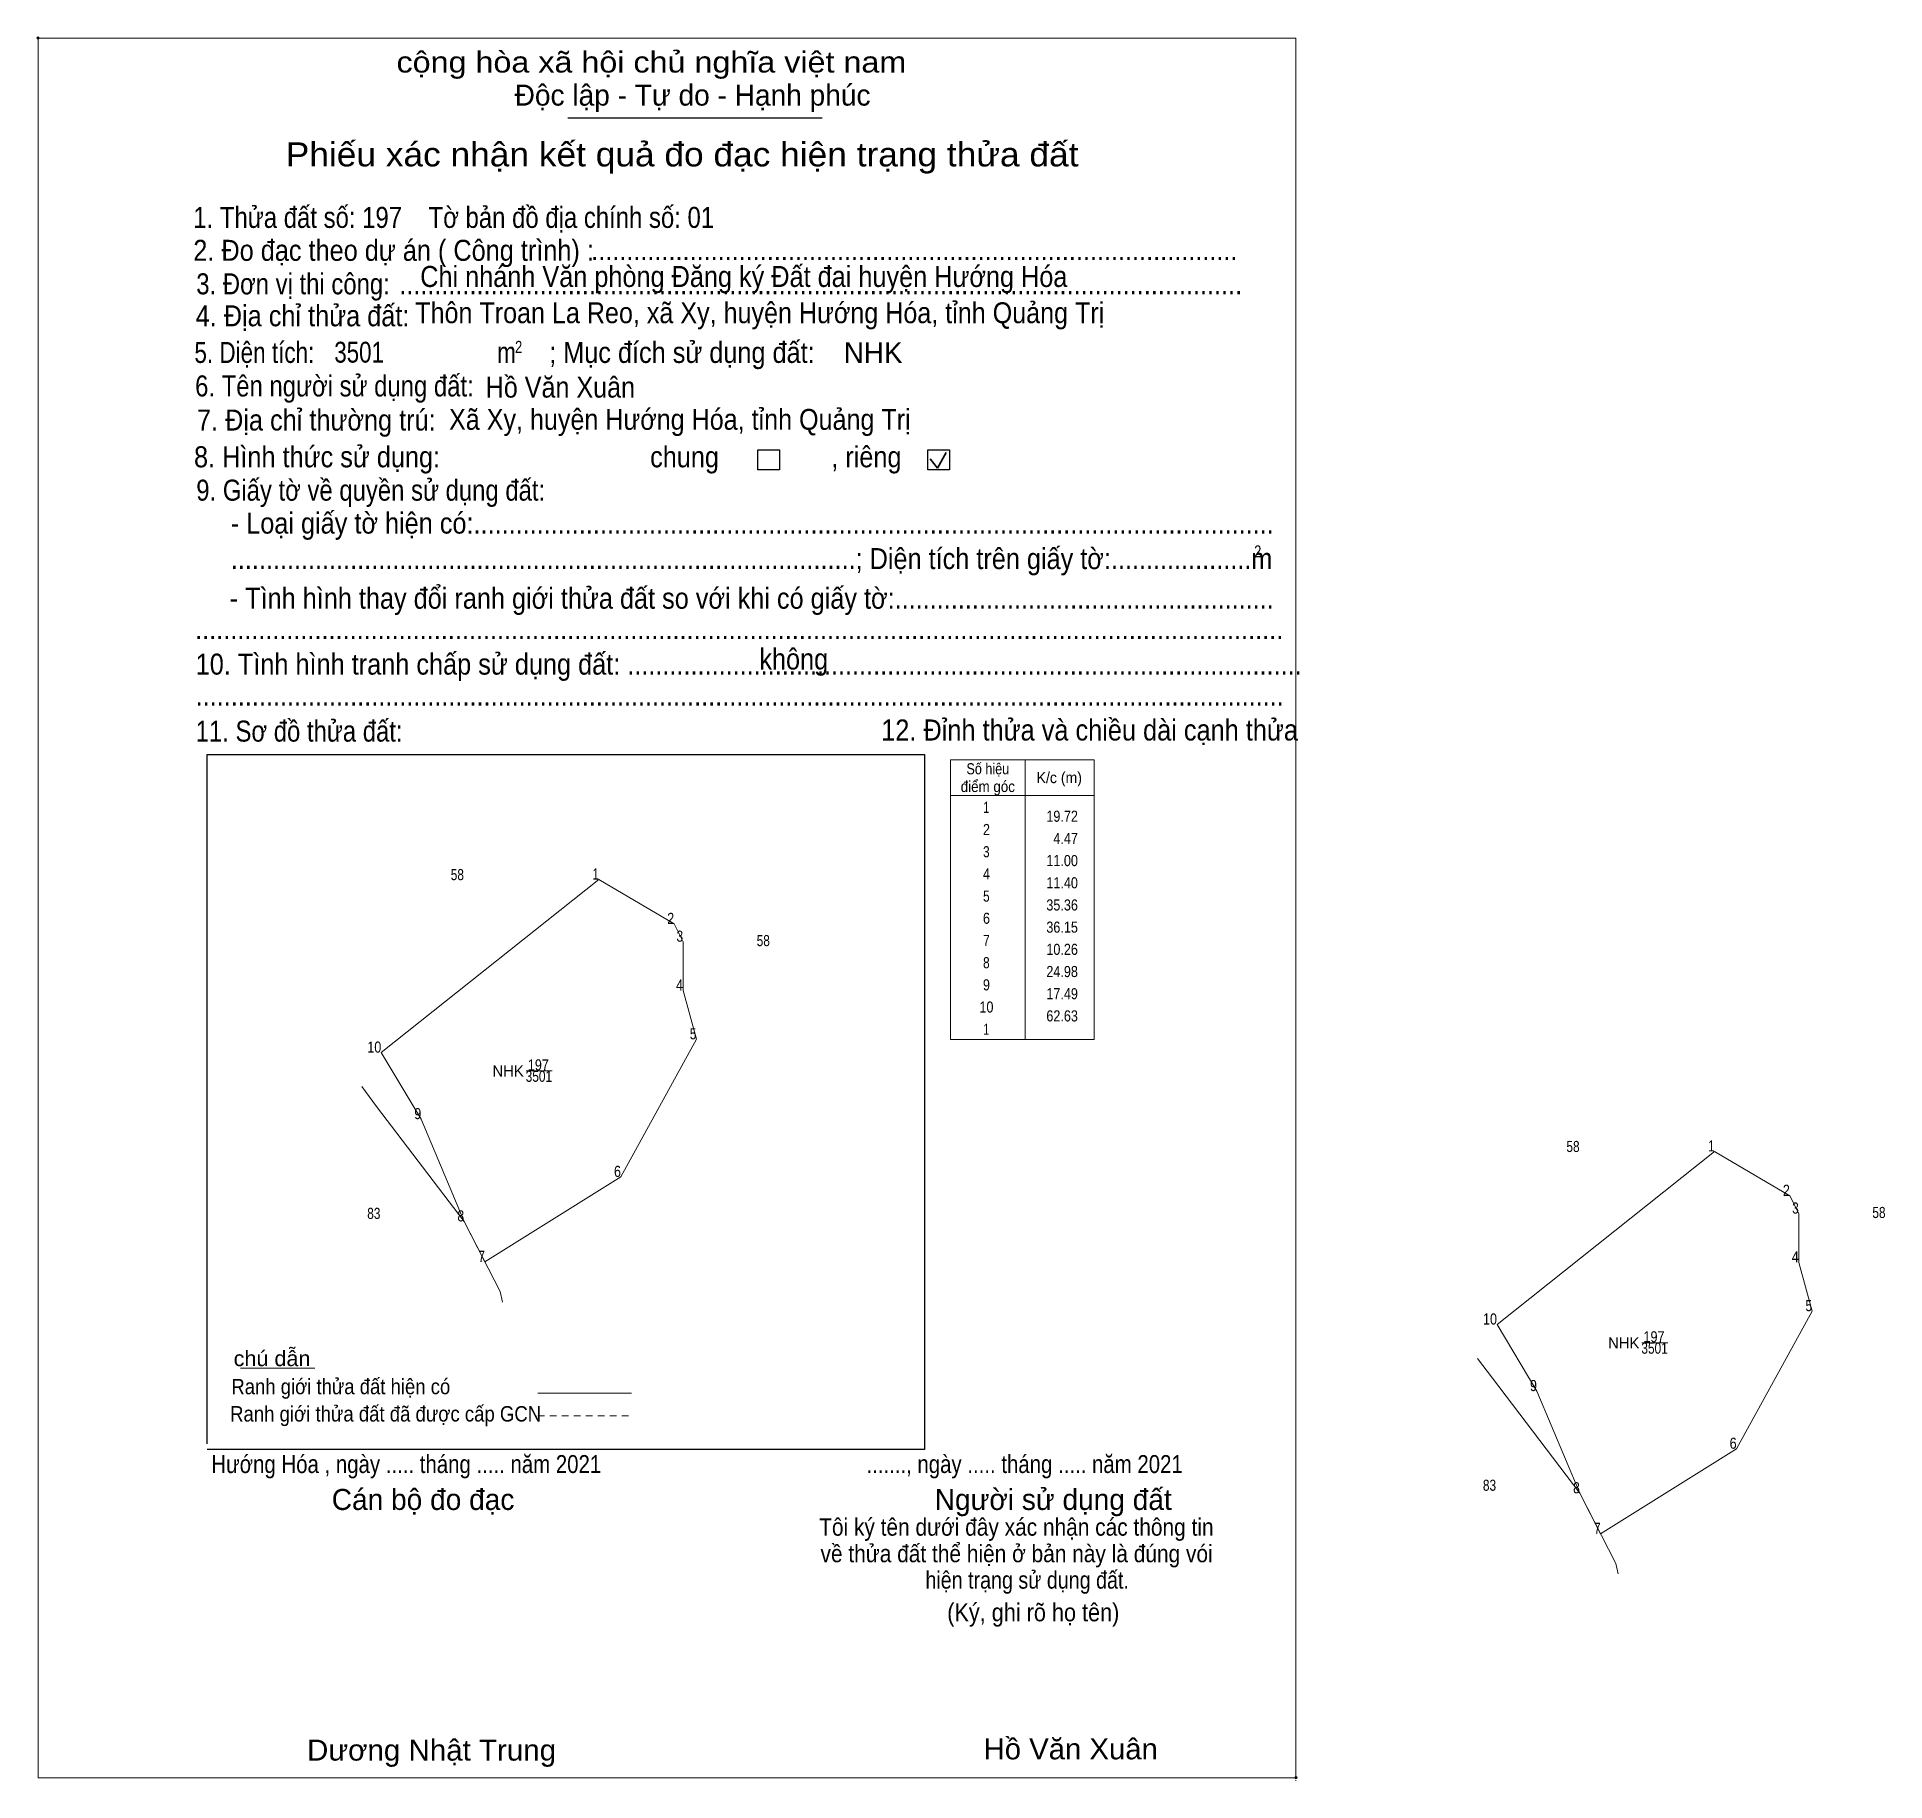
# Model space of a CAD drawing. Header units: metres. Extents: x 554498 to 554914, y 1817161 to 1817554.
import ezdxf
from ezdxf.enums import TextEntityAlignment as Align

# ---------------------------------------------------------------- set-up
doc = ezdxf.new("R2010")
doc.units = ezdxf.units.M
doc.header["$PDMODE"] = 32
doc.header["$PDSIZE"] = 0.5
doc.linetypes.add('SHORT_DASHED', pattern=[2.7, 1.5, -1.2])
for name, color, linetype, lineweight in [('1', 7, 'Continuous', 13), ('17', 7, 'Continuous', 13), ('2', 7, 'Continuous', 13), ('6', 7, 'Continuous', 13), ('63', 7, 'Continuous', 13)]:
    doc.layers.add(name, color=color, linetype=linetype, lineweight=lineweight)

msp = doc.modelspace()

# ---------------------------------------------------------------- linework, layer by layer
at = {"layer": '1'}
for points in [[(554624.59, 1817364.27), (554641.59, 1817354.27), (554643.59, 1817350.27), (554643.59, 1817339.27), (554646.59, 1817328.27), (554629.59, 1817297.27), (554598.94, 1817278.11), (554594.24, 1817287.23), (554584.59, 1817310.27), (554575.59, 1817325.27)], [(554876, 1817303), (554893, 1817293), (554895, 1817289), (554895, 1817278), (554898, 1817267), (554881, 1817236), (554850.35, 1817216.84), (554845.65, 1817225.96), (554836, 1817249), (554827, 1817264)]]:
    msp.add_lwpolyline(points, close=True, dxfattribs=at)
for points in [[(554624.59, 1817364.27), (554641.59, 1817354.27), (554643.59, 1817350.27)], [(554876, 1817303), (554893, 1817293), (554895, 1817289)]]:
    msp.add_lwpolyline(points, dxfattribs=at)
at = {"layer": '17'}
msp.add_line((554543.87, 1817254.17), (554560.58, 1817254.17), dxfattribs=at)
at = {"layer": '2', "lineweight": 25}
for p, q in [((554617.63, 1817535.92), (554674.95, 1817535.92)), ((554536.35, 1817392.43), (554697.97, 1817392.43)), ((554536.35, 1817237.1), (554536.35, 1817392.43)), ((554697.97, 1817235.83), (554536.35, 1817235.83))]:
    msp.add_line(p, q, dxfattribs=at)
at = {"layer": '2', "lineweight": 35}
for p, q in [((554700.9, 1817457), (554702.86, 1817460.51)), ((554699.29, 1817459.09), (554700.9, 1817457))]:
    msp.add_line(p, q, dxfattribs=at)
at = {"layer": '2'}
msp.add_lwpolyline([(554498.24, 1817553.91), (554781.69, 1817553.91), (554781.69, 1817161.86), (554498.24, 1817161.86)], close=True, dxfattribs=at)
at = {"layer": '2', "lineweight": 25}
for points in [[(554660.43, 1817461.11), (554665.3, 1817461.11), (554665.3, 1817456.58), (554660.43, 1817456.58)], [(554698.73, 1817461.11), (554703.6, 1817461.11), (554703.6, 1817456.58), (554698.73, 1817456.58)]]:
    msp.add_lwpolyline(points, close=True, dxfattribs=at)
at = {"layer": '2'}
for points in [[(554594.24, 1817287.23), (554584.59, 1817310.27), (554575.59, 1817325.27), (554624.59, 1817364.27)], [(554624.59, 1817364.27), (554641.59, 1817354.27), (554643.59, 1817350.27), (554643.59, 1817339.27), (554646.59, 1817328.27), (554629.59, 1817297.27), (554598.94, 1817278.11)], [(554602.91, 1817269.07), (554602.37, 1817271.44), (554594.24, 1817287.23), (554574.54, 1817313.15), (554571.21, 1817317.63)], [(554571.21, 1817317.63), (554574.54, 1817313.15), (554594.24, 1817287.23), (554602.37, 1817271.44), (554602.91, 1817269.07)], [(554845.65, 1817225.96), (554836, 1817249), (554827, 1817264), (554876, 1817303)], [(554876, 1817303), (554893, 1817293), (554895, 1817289), (554895, 1817278), (554898, 1817267), (554881, 1817236), (554850.35, 1817216.84)], [(554854.32, 1817207.8), (554853.78, 1817210.17), (554845.65, 1817225.96), (554825.95, 1817251.88), (554822.62, 1817256.36)], [(554822.62, 1817256.36), (554825.95, 1817251.88), (554845.65, 1817225.96), (554853.78, 1817210.17), (554854.32, 1817207.8)]]:
    msp.add_lwpolyline(points, dxfattribs=at)
for p in [(554498.24, 1817553.91), (554781.69, 1817161.86)]:
    msp.add_point(p, dxfattribs=at)
at = {"layer": '6'}
msp.add_line((554610.88, 1817248.54), (554632, 1817248.54), dxfattribs=at)
at = {"layer": '6', "linetype": 'SHORT_DASHED'}
msp.add_line((554610.88, 1817243.39), (554632, 1817243.39), dxfattribs=at)
at = {"layer": '63', "lineweight": 25}
msp.add_line((554697.97, 1817392.44), (554697.97, 1817235.83), dxfattribs=at)
at = {"layer": '63'}
for p, q in [((554720.66, 1817391.25), (554720.66, 1817328.25)), ((554720.66, 1817391.25), (554720.66, 1817328.25)), ((554703.86, 1817383.25), (554736.26, 1817383.25)), ((554608.23, 1817321.14), (554614.07, 1817321.14)), ((554859.64, 1817259.87), (554865.48, 1817259.87))]:
    msp.add_line(p, q, dxfattribs=at)
msp.add_lwpolyline([(554703.86, 1817391.25), (554736.26, 1817391.25), (554736.26, 1817328.25), (554703.86, 1817328.25)], close=True, dxfattribs=at)

# ---------------------------------------------------------------- texts
at = {"layer": '1'}
for p in [(554604.16, 1817319.88), (554855.57, 1817258.61)]:
    msp.add_text('NHK', height=2.5, dxfattribs=at).set_placement(p, align=Align.CENTER)
for s, width, p in [('197', 0.85, (554610.97, 1817321.26)), ('3501', 0.8, (554611.095, 1817318.69)), ('3501', 0.8, (554862.505, 1817257.42)), ('197', 0.85, (554862.38, 1817259.99))]:
    msp.add_text(s, height=2.5, dxfattribs=dict(at, width=width)).set_placement(p, align=Align.CENTER)
at = {"layer": '2'}
for s, height, width, p in [('cộng hòa xã hội chủ nghĩa việt nam', 4.731, 1.15, (554579.01, 1817546.14)), ('1. Thửa đất số: 197    Tờ bản đồ địa chính số: 01', 4.74, 0.85, (554533.22, 1817511.13)), ('2. Đo đạc theo dự án ( Công trình) : ', 4.734, 0.9, (554533.22, 1817503.71)), ('Chi nhánh Văn phòng Đăng ký Đất đai huyện Hướng Hóa', 4.73, 0.9, (554584.35, 1817497.82)), ('............................................................................................', 4.734, 0.9, (554622.88, 1817503.87)), ('3. Đơn vị thi công:', 4.734, 0.85, (554533.89, 1817496.16)), ('4. Địa chỉ thửa đất:', 4.734, 0.9, (554533.76, 1817488.96)), ('........................................................................................................................', 4.734, 0.9, (554579.62, 1817496.16)), ('Thôn Troan La Reo, xã Xy, huyện Hướng Hóa, tỉnh Quảng Trị', 4.7, 0.9, (554583.23, 1817489.66)), ('5. Diện tích:', 4.734, 0.8, (554533.47, 1817480.7)), ('3501', 4.7, 0.8, (554564.99, 1817480.77)), ('2', 2.703, 0.8, (554605.73, 1817482.97)), ('; Mục đích sử dụng đất:', 4.731, 0.9, (554613.41, 1817480.7)), ('m', 4.731, 0.8, (554601.7, 1817480.7)), ('6. Tên người sử dụng đất:', 4.734, 0.85, (554533.63, 1817473.15)), ('Hồ Văn Xuân', 4.7, 0.9, (554599.11, 1817472.89)), ('7. Địa chỉ thường trú:', 4.734, 0.9, (554534.05, 1817465.47)), ('Xã Xy, huyện Hướng Hóa, tỉnh Quảng Trị', 4.7, 0.9, (554590.85, 1817465.63)), ('8. Hình thức sử dụng:', 4.734, 0.9, (554533.38, 1817457.18)), ('chung                , riêng', 4.731, 0.9, (554636.16, 1817457.18)), ('9. Giấy tờ về quyền sử dụng đất:', 4.734, 0.85, (554533.89, 1817449.66)), ('     - Loại giấy tờ hiện có:..................................................................................................................', 4.731, 0.9, (554533.76, 1817442.24)), ('     .........................................................................................; Diện tích trên giấy tờ:....................m', 4.731, 0.9, (554533.76, 1817434.24)), ('2', 2.703, 0.8, (554772.29, 1817436.89)), ('     - Tình hình thay đổi ranh giới thửa đất so với khi có giấy tờ:......................................................', 4.731, 0.9, (554533.51, 1817425.31)), ('...........................................................................................................................................................', 4.731, 0.9, (554533.63, 1817418.46)), ('10. Tình hình tranh chấp sử dụng đất: ................................................................................................', 4.734, 0.9, (554533.76, 1817410.46)), ('không', 4.731, 0.9, (554660.77, 1817411.61)), ('...........................................................................................................................................................', 4.731, 0.9, (554533.76, 1817403.45)), ('11. Sơ đồ thửa đất:', 4.734, 0.85, (554533.76, 1817395.36)), ('12. Đỉnh thửa và chiều dài cạnh thửa', 4.74, 0.9, (554688.24, 1817395.61)), ('Hướng Hóa , ngày ..... tháng ..... năm 2021', 4.044, 0.85, (554537.28, 1817230.53)), ('......., ngày ..... tháng ..... năm 2021', 4.044, 0.85, (554684.9, 1817230.53)), ('(Ký, ghi rõ họ tên)', 4.055, 0.9, (554703.11, 1817197.12)), ('Dương Nhật Trung', 4.736, 1.05, (554558.85, 1817165.73)), ('Hồ Văn Xuân', 4.7, 1.05, (554711.31, 1817166.01))]:
    msp.add_text(s, height=height, dxfattribs=dict(at, width=width)).set_placement(p)
for s, height, p in [('Độc lập - Tự do - Hạnh phúc', 4.731, (554605.63, 1817538.69)), ('NHK', 4.7, (554679.78, 1817480.67)), ('Cán bộ đo đạc', 4.731, (554564.42, 1817222.21)), ('Người sử dụng đất', 4.731, (554700.29, 1817222.21))]:
    msp.add_text(s, height=height, dxfattribs=at).set_placement(p)
for s, height, width, p in [('Phiếu xác nhận kết quả đo đạc hiện trạng thửa đất', 5.406, 1.1, (554643.37, 1817524.99)), ('Tôi ký tên dưới đây xác nhận các thông tin', 3.909, 0.9, (554718.695, 1817216.41)), ('về thửa đất thể hiện ở bản này là đúng vói', 3.909, 0.9, (554718.745, 1817210.43)), ('hiện trạng sử dụng đất.', 3.9, 0.85, (554721.125, 1817204.48))]:
    msp.add_text(s, height=height, dxfattribs=dict(at, width=width)).set_placement(p, align=Align.CENTER)
msp.add_text('.', height=1.352, dxfattribs=at).set_placement((554781.659, 1817161.12), align=Align.CENTER)
at = {"layer": '6'}
for s, height, width, p in [('chú dẫn', 3.464, 1.05, (554542.31, 1817254.62)), ('Ranh giới thửa đất hiện có ', 3.464, 0.9, (554541.79, 1817248.29)), ('Ranh giới thửa đất đã được cấp GCN', 3.473, 0.9, (554541.51, 1817242.14))]:
    msp.add_text(s, height=height, dxfattribs=dict(at, width=width)).set_placement(p)
at = {"layer": '63'}
for s, width, p in [('Số hiệu', 0.85, (554712.26, 1817388)), ('điểm góc', 0.9, (554712.26, 1817384)), ('K/c (m)', 0.95, (554728.36, 1817386)), (' 1', 0.75, (554711.555, 1817379.3)), (' 2', 0.85, (554711.56, 1817374.3)), (' 3', 0.8, (554711.56, 1817369.3)), ('58', 0.8, (554592.72, 1817364.14)), (' 4', 0.85, (554711.555, 1817364.3)), (' 5', 0.8, (554711.56, 1817359.3)), (' 6', 0.85, (554711.56, 1817354.3)), ('58', 0.8, (554661.66, 1817349.27)), (' 7', 0.8, (554711.56, 1817349.3)), (' 8', 0.8, (554711.56, 1817344.3)), (' 9', 0.85, (554711.555, 1817339.3)), (' 10', 0.85, (554711.555, 1817334.3)), (' 1', 0.75, (554711.555, 1817329.3)), ('58', 0.8, (554844.13, 1817302.87)), ('83', 0.8, (554573.9, 1817287.8)), ('58', 0.8, (554913.07, 1817288)), ('83', 0.8, (554825.31, 1817226.53))]:
    msp.add_text(s, height=2.5, dxfattribs=dict(at, width=width)).set_placement(p, align=Align.CENTER)
for s, width, p in [('19.72', 0.85, (554732.56, 1817377.3)), ('4.47', 0.85, (554732.56, 1817372.3)), ('11.00', 0.85, (554732.56, 1817367.3)), (' 1', 0.75, (554624.59, 1817364.27)), ('11.40', 0.85, (554732.56, 1817362.3)), ('35.36', 0.85, (554732.56, 1817357.3)), (' 2', 0.85, (554641.59, 1817354.27)), (' 3', 0.8, (554643.59, 1817350.27)), ('36.15', 0.85, (554732.56, 1817352.3)), ('10.26', 0.85, (554732.56, 1817347.3)), ('24.98', 0.85, (554732.56, 1817342.3)), (' 4', 0.85, (554643.59, 1817339.27)), ('17.49', 0.85, (554732.56, 1817337.3)), ('62.63', 0.85, (554732.56, 1817332.3)), (' 5', 0.8, (554646.59, 1817328.27)), (' 10', 0.85, (554575.59, 1817325.27)), (' 9', 0.85, (554584.59, 1817310.27)), (' 1', 0.75, (554876, 1817303)), (' 6', 0.85, (554629.59, 1817297.27)), (' 2', 0.85, (554893, 1817293)), (' 8', 0.8, (554594.24, 1817287.23)), (' 3', 0.8, (554895, 1817289)), (' 7', 0.8, (554598.94, 1817278.11)), (' 4', 0.85, (554895, 1817278)), (' 5', 0.8, (554898, 1817267)), (' 10', 0.85, (554827, 1817264)), (' 9', 0.85, (554836, 1817249)), (' 6', 0.85, (554881, 1817236)), (' 8', 0.8, (554845.65, 1817225.96)), (' 7', 0.8, (554850.35, 1817216.84))]:
    msp.add_text(s, height=2.5, dxfattribs=dict(at, width=width)).set_placement(p, align=Align.RIGHT)

doc.saveas('drawing.dxf')
